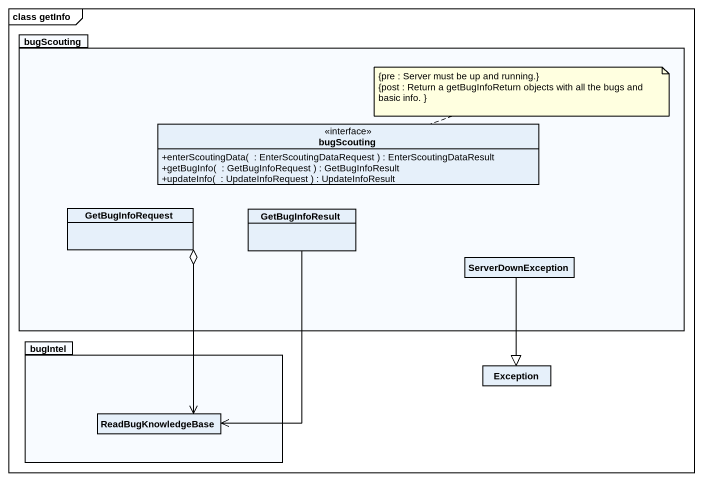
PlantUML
@startuml
mainframe class getInfo
hide circle
hide empty members
skinparam classAttributeIconSize 0
package bugScouting {
  interface "bugScouting" as bugScouting_2 {
    +enterScoutingData(  : EnterScoutingDataRequest ) : EnterScoutingDataResult
    +getBugInfo(  : GetBugInfoRequest ) : GetBugInfoResult
    +updateInfo(  : UpdateInfoRequest ) : UpdateInfoResult
  }
  class GetBugInfoRequest
  class GetBugInfoResult
  class ServerDownException
}
package bugIntel {
  class ReadBugKnowledgeBase
}
class "Exception" as Exception_
GetBugInfoRequest o--> ReadBugKnowledgeBase
GetBugInfoResult --> ReadBugKnowledgeBase
ServerDownException --|> Exception_
note right of bugScouting_2
  {pre : Server must be up and running.}
  {post : Return a getBugInfoReturn objects with all the bugs and basic info. }
end note
@enduml
